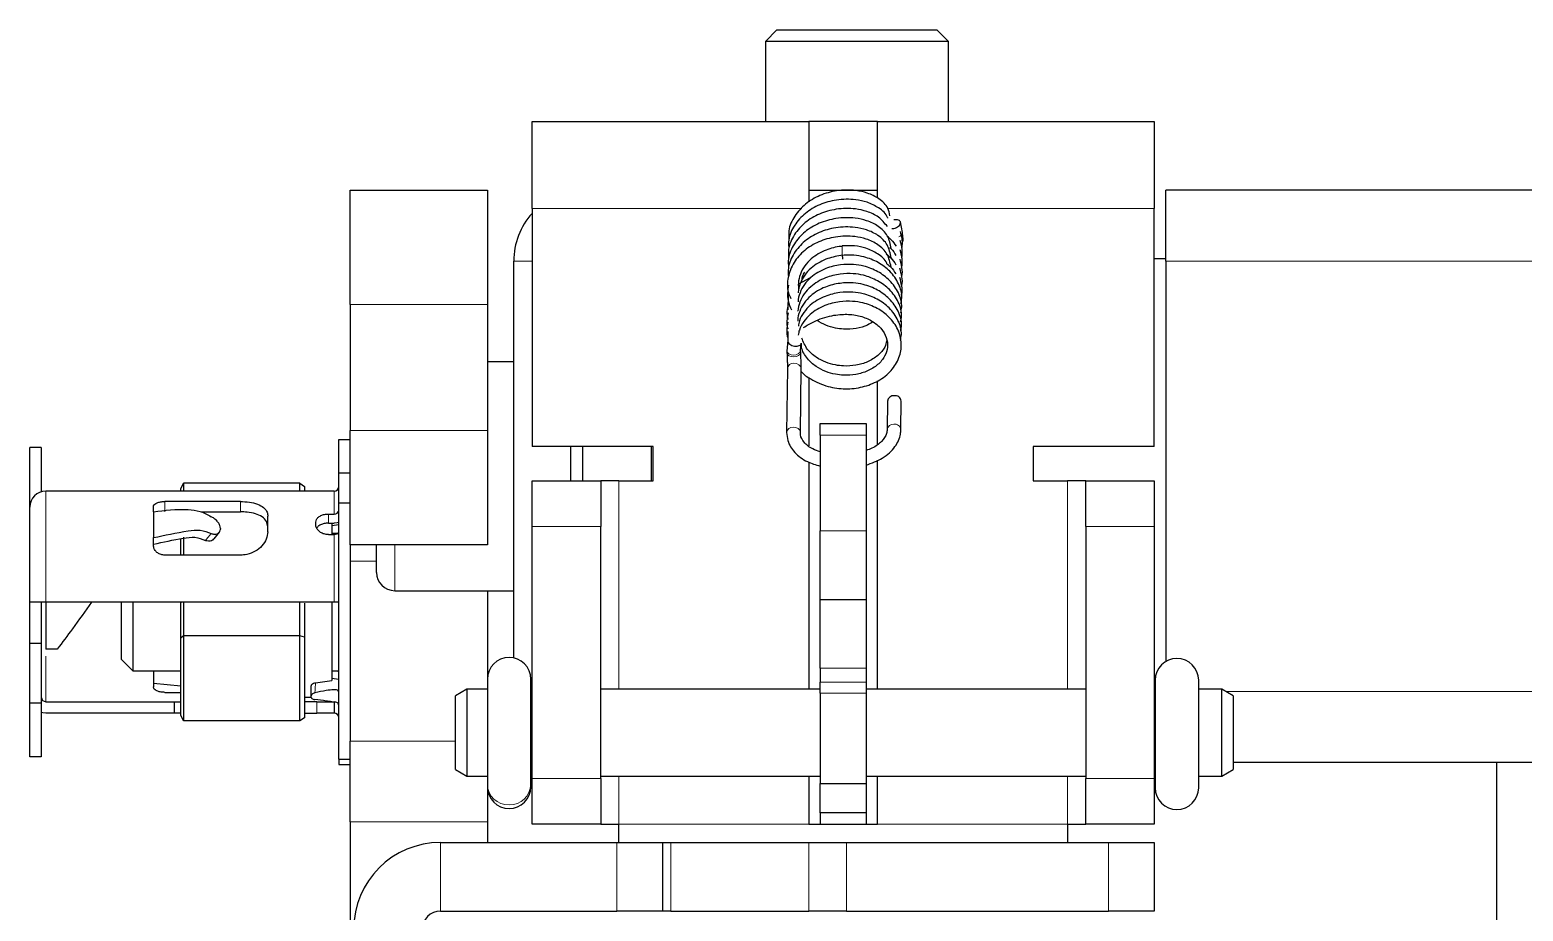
# Model space of a CAD drawing. Header units: millimetres. Extents: x -615 to 971, y 528 to 2003.
# Drawn here: x -531.2 to -465.9, y 574.2 to 612.7 of the extents above; entities that cross this region are included whole.
import ezdxf

# ---------------------------------------------------------------- set-up
doc = ezdxf.new("R2010")
doc.units = ezdxf.units.MM

msp = doc.modelspace()

# ---------------------------------------------------------------- linework, layer by layer
at = {"color": 7, "linetype": 'Continuous', "lineweight": 25}
for p, q in [((-498.558, 612.726), (-499.058, 612.226)), ((-498.558, 612.726), (-494.754, 612.726)), ((-494.754, 612.726), (-491.558, 612.726)), ((-491.058, 612.226), (-491.558, 612.726)), ((-499.058, 612.226), (-499.058, 608.726)), ((-494.711, 612.226), (-499.058, 612.226)), ((-491.058, 612.226), (-494.711, 612.226)), ((-491.058, 608.726), (-491.058, 612.226)), ((-509.258, 608.726), (-497.158, 608.726)), ((-509.258, 604.926), (-509.258, 608.726)), ((-497.158, 608.726), (-497.158, 605.207)), ((-494.158, 608.726), (-497.158, 608.726)), ((-494.158, 608.726), (-482.058, 608.726)), ((-494.158, 605.384), (-494.158, 608.726)), ((-482.058, 608.726), (-482.058, 604.926)), ((-517.208, 605.726), (-511.208, 605.726)), ((-517.208, 600.726), (-517.208, 605.726)), ((-511.208, 605.726), (-511.208, 600.726)), ((-497.158, 605.726), (-494.158, 605.726)), ((-481.558, 602.626), (-481.558, 605.726)), ((-52.558, 605.726), (-481.558, 605.726)), ((-509.258, 604.926), (-509.258, 594.526)), ((-482.058, 594.526), (-482.058, 604.926)), ((-493.064, 603.868), (-493.16, 604.337)), ((-493.059, 603.79), (-493.064, 603.868)), ((-510.058, 585.289), (-510.058, 602.626)), ((-481.558, 602.726), (-482.058, 602.726)), ((-481.558, 602.626), (-481.558, 585.128)), ((-497.601, 601.625), (-497.082, 601.906)), ((-498.057, 601.167), (-498.071, 600.49)), ((-517.208, 600.726), (-517.208, 595.226)), ((-511.208, 600.726), (-511.208, 595.226)), ((-498.076, 599.555), (-498.082, 599.153)), ((-498.078, 599.165), (-498.119, 598.689)), ((-498.119, 598.689), (-498.115, 598.611)), ((-497.52, 598.723), (-497.493, 599.03)), ((-497.516, 598.644), (-497.52, 598.723)), ((-510.058, 598.226), (-511.208, 598.226)), ((-498.097, 597.929), (-498.129, 595.139)), ((-497.529, 595.132), (-497.497, 597.922)), ((-497.158, 597.539), (-497.158, 594.551)), ((-494.158, 594.624), (-494.158, 597.387)), ((-493.719, 596.511), (-493.733, 595.271)), ((-493.134, 595.264), (-493.119, 596.504)), ((-496.658, 595.526), (-494.658, 595.526)), ((-496.658, 595.026), (-496.658, 595.526)), ((-494.658, 595.526), (-494.658, 595.026)), ((-493.733, 595.283), (-493.733, 595.271)), ((-517.708, 594.826), (-517.208, 594.826)), ((-517.708, 593.359), (-517.708, 594.826)), ((-517.208, 590.226), (-517.208, 595.226)), ((-511.208, 595.226), (-511.208, 590.226)), ((-496.658, 595.026), (-496.658, 590.842)), ((-494.658, 595.026), (-494.658, 590.842)), ((-530.708, 594.484), (-531.208, 594.484)), ((-531.208, 591.876), (-531.208, 594.484)), ((-530.708, 594.484), (-530.708, 592.547)), ((-503.958, 594.526), (-509.258, 594.526)), ((-507.558, 593.026), (-507.558, 594.526)), ((-507.058, 594.526), (-507.058, 593.026)), ((-504.058, 594.526), (-504.058, 593.026)), ((-503.958, 593.026), (-503.958, 594.526)), ((-482.058, 594.526), (-487.358, 594.526)), ((-487.358, 594.526), (-487.358, 593.026)), ((-517.708, 592.049), (-517.708, 593.359)), ((-517.208, 593.359), (-517.708, 593.359)), ((-497.158, 593.841), (-497.158, 583.926)), ((-494.158, 583.926), (-494.158, 593.925)), ((-524.608, 592.672), (-524.493, 592.919)), ((-524.608, 592.576), (-524.608, 592.672)), ((-524.493, 592.919), (-524.493, 592.576)), ((-519.408, 592.919), (-524.493, 592.919)), ((-519.408, 592.576), (-519.408, 592.919)), ((-519.408, 592.919), (-519.208, 592.777)), ((-519.208, 592.777), (-519.208, 592.576)), ((-509.258, 593.026), (-506.258, 593.026)), ((-509.258, 591.026), (-509.258, 593.026)), ((-506.258, 593.026), (-506.258, 591.026)), ((-505.458, 593.026), (-506.258, 593.026)), ((-505.458, 593.026), (-503.958, 593.026)), ((-487.358, 593.026), (-485.858, 593.026)), ((-485.058, 593.026), (-485.858, 593.026)), ((-485.058, 593.026), (-482.058, 593.026)), ((-485.058, 591.026), (-485.058, 593.026)), ((-482.058, 593.026), (-482.058, 591.026)), ((-524.908, 592.576), (-530.508, 592.576)), ((-522.008, 592.122), (-525.308, 592.122)), ((-517.908, 592.576), (-524.908, 592.576)), ((-517.208, 592.049), (-517.708, 592.049)), ((-517.708, 580.868), (-517.708, 592.049)), ((-531.208, 587.726), (-531.208, 591.876)), ((-525.808, 591.675), (-525.808, 591.887)), ((-525.808, 591.675), (-525.808, 590.543)), ((-523.728, 591.669), (-522.008, 591.669)), ((-520.808, 590.8), (-520.808, 591.478)), ((-518.158, 591.574), (-517.908, 591.574)), ((-523.157, 590.488), (-522.925, 590.782)), ((-522.881, 590.948), (-522.881, 590.919)), ((-518.708, 591.096), (-518.708, 591.215)), ((-518.158, 591.178), (-517.908, 591.178)), ((-518.008, 591.178), (-518.008, 590.679)), ((-517.708, 591.103), (-518.008, 591.06)), ((-517.75, 590.726), (-518.008, 590.726)), ((-509.258, 580.026), (-509.258, 591.026)), ((-506.258, 580.026), (-506.258, 591.026)), ((-496.658, 587.842), (-496.658, 590.842)), ((-494.658, 590.842), (-494.658, 587.842)), ((-485.058, 591.026), (-485.058, 580.026)), ((-482.058, 591.026), (-482.058, 580.026)), ((-525.808, 590.218), (-525.808, 590.543)), ((-524.608, 589.776), (-524.608, 590.505)), ((-524.493, 590.566), (-524.493, 589.776)), ((-523.198, 590.444), (-523.161, 590.49)), ((-518.158, 590.679), (-517.908, 590.679)), ((-511.208, 590.226), (-517.208, 590.226)), ((-517.208, 590.226), (-517.208, 589.514)), ((-516.058, 589.026), (-516.058, 590.226)), ((-522.008, 589.776), (-525.308, 589.776)), ((-517.208, 589.514), (-517.208, 581.656)), ((-515.258, 588.226), (-510.058, 588.226)), ((-511.208, 588.226), (-511.208, 584.422)), ((-530.508, 587.726), (-531.208, 587.726)), ((-531.208, 585.92), (-531.208, 587.726)), ((-530.708, 587.726), (-530.708, 585.92)), ((-528.508, 587.726), (-530.508, 587.726)), ((-517.908, 587.726), (-528.508, 587.726)), ((-527.208, 585.226), (-527.208, 587.726)), ((-526.708, 587.726), (-526.708, 584.726)), ((-524.58, 587.726), (-524.608, 587.698)), ((-524.608, 586.158), (-524.608, 587.698)), ((-524.493, 587.726), (-524.493, 586.258)), ((-519.408, 586.258), (-519.408, 587.726)), ((-519.208, 587.68), (-519.208, 586.2)), ((-518.008, 587.726), (-518.008, 584.304)), ((-517.708, 587.726), (-517.908, 587.726)), ((-496.658, 587.842), (-494.658, 587.842)), ((-496.658, 584.842), (-496.658, 587.842)), ((-494.658, 587.842), (-494.658, 584.842)), ((-524.493, 586.258), (-524.608, 586.158)), ((-524.608, 582.781), (-524.608, 586.158)), ((-524.493, 586.258), (-524.493, 582.534)), ((-519.408, 586.258), (-524.493, 586.258)), ((-519.408, 582.534), (-519.408, 586.258)), ((-519.208, 586.2), (-519.408, 586.258)), ((-519.208, 586.2), (-519.208, 582.676)), ((-530.708, 585.92), (-531.208, 585.92)), ((-531.208, 583.311), (-531.208, 585.92)), ((-530.708, 585.92), (-530.708, 583.311)), ((-530.008, 585.677), (-530.508, 585.677)), ((-527.208, 585.226), (-526.708, 584.726)), ((-496.658, 584.842), (-496.658, 584.225)), ((-494.658, 584.842), (-494.658, 584.225)), ((-526.708, 584.726), (-524.608, 584.726)), ((-525.808, 584.726), (-525.808, 584.185)), ((-525.808, 584.185), (-525.808, 584.021)), ((-525.808, 584.185), (-524.608, 584.067)), ((-518.722, 584.203), (-518.008, 584.304)), ((-518.008, 584.726), (-517.708, 584.726)), ((-517.708, 584.35), (-518.008, 584.393)), ((-511.21, 584.361), (-511.21, 579.77)), ((-509.31, 579.77), (-509.31, 584.361)), ((-496.658, 583.742), (-496.658, 584.225)), ((-494.658, 584.225), (-494.658, 583.742)), ((-482.02, 584.313), (-482.02, 579.613)), ((-480.12, 579.613), (-480.12, 584.313)), ((-525.308, 583.784), (-524.608, 583.784)), ((-519.208, 583.576), (-518.908, 583.576)), ((-518.908, 583.564), (-518.908, 583.639)), ((-512.108, 583.926), (-512.608, 583.638)), ((-512.608, 580.415), (-512.608, 583.638)), ((-511.21, 583.926), (-512.108, 583.926)), ((-512.108, 583.926), (-512.108, 580.126)), ((-509.258, 583.926), (-509.31, 583.926)), ((-496.658, 583.926), (-506.258, 583.926)), ((-496.658, 583.742), (-496.658, 579.8)), ((-485.058, 583.926), (-494.658, 583.926)), ((-494.658, 583.742), (-494.658, 579.8)), ((-482.02, 583.926), (-482.058, 583.926)), ((-479.108, 583.926), (-480.12, 583.926)), ((-478.608, 583.638), (-479.108, 583.926)), ((-479.108, 582.026), (-479.108, 583.926)), ((-478.608, 583.638), (-478.608, 582.026)), ((-531.208, 580.969), (-531.208, 583.311)), ((-530.708, 583.311), (-531.208, 583.311)), ((-530.708, 583.311), (-530.708, 580.969)), ((-530.508, 583.376), (-524.908, 583.376)), ((-524.908, 582.876), (-530.508, 582.876)), ((-524.908, 583.376), (-524.908, 582.876)), ((-524.908, 583.376), (-524.608, 583.376)), ((-524.608, 582.876), (-524.908, 582.876)), ((-518.658, 583.376), (-519.208, 583.376)), ((-519.208, 582.876), (-518.658, 582.876)), ((-518.658, 583.376), (-517.908, 583.376)), ((-517.908, 582.876), (-518.658, 582.876)), ((-517.908, 583.376), (-517.908, 582.876)), ((-524.493, 582.534), (-524.608, 582.781)), ((-519.408, 582.534), (-524.493, 582.534)), ((-519.208, 582.676), (-519.408, 582.534)), ((-517.208, 578.12), (-517.208, 581.656)), ((-479.108, 580.126), (-479.108, 582.026)), ((-478.608, 582.026), (-478.608, 580.415)), ((-530.708, 580.969), (-531.208, 580.969)), ((-517.708, 580.868), (-517.208, 580.868)), ((-517.708, 580.868), (-517.708, 580.626)), ((-517.708, 580.626), (-517.208, 580.626)), ((-512.608, 580.415), (-512.108, 580.126)), ((-479.108, 580.126), (-478.608, 580.415)), ((-55.408, 580.726), (-478.608, 580.726)), ((-467.108, 580.726), (-467.108, 567.326)), ((-512.108, 580.126), (-511.21, 580.126)), ((-511.21, 579.77), (-511.21, 579.661)), ((-509.31, 580.126), (-509.258, 580.126)), ((-509.31, 579.661), (-509.31, 579.77)), ((-509.258, 578.026), (-509.258, 580.026)), ((-506.258, 580.126), (-496.658, 580.126)), ((-506.258, 580.026), (-506.258, 578.026)), ((-497.158, 580.126), (-497.158, 578.026)), ((-496.658, 579.8), (-494.658, 579.8)), ((-496.658, 578.526), (-496.658, 579.8)), ((-494.658, 580.126), (-485.058, 580.126)), ((-494.658, 579.8), (-494.658, 578.526)), ((-494.158, 578.026), (-494.158, 580.126)), ((-485.058, 578.026), (-485.058, 580.026)), ((-482.058, 580.126), (-482.02, 580.126)), ((-482.058, 580.026), (-482.058, 578.026)), ((-480.12, 580.126), (-479.108, 580.126)), ((-511.208, 579.6), (-511.208, 578.12)), ((-494.658, 578.526), (-496.658, 578.526)), ((-496.658, 578.526), (-496.658, 578.026)), ((-494.658, 578.526), (-494.658, 578.026)), ((-517.208, 578.12), (-517.208, 573.503)), ((-511.208, 578.12), (-511.208, 577.226)), ((-506.258, 578.026), (-509.258, 578.026)), ((-506.258, 578.026), (-505.458, 578.026)), ((-505.458, 577.226), (-505.458, 578.026)), ((-497.158, 578.026), (-496.658, 578.026)), ((-496.658, 578.026), (-494.658, 578.026)), ((-494.658, 578.026), (-494.158, 578.026)), ((-485.858, 578.026), (-485.058, 578.026)), ((-485.858, 578.026), (-485.858, 577.226)), ((-482.058, 578.026), (-485.058, 578.026)), ((-513.258, 577.226), (-505.558, 577.226)), ((-505.558, 577.226), (-503.558, 577.226)), ((-503.558, 577.226), (-503.558, 574.226)), ((-503.558, 577.226), (-503.197, 577.226)), ((-503.197, 577.226), (-497.155, 577.226)), ((-497.155, 577.226), (-495.517, 577.226)), ((-495.517, 577.226), (-484.058, 577.226)), ((-484.058, 577.226), (-482.058, 577.226)), ((-482.058, 577.226), (-482.058, 574.226)), ((-513.258, 574.226), (-505.558, 574.226)), ((-503.558, 574.226), (-505.558, 574.226)), ((-503.197, 574.226), (-503.558, 574.226)), ((-503.197, 574.226), (-497.155, 574.226)), ((-495.517, 574.226), (-497.155, 574.226)), ((-495.517, 574.226), (-484.058, 574.226)), ((-482.058, 574.226), (-484.058, 574.226))]:
    msp.add_line(p, q, dxfattribs=at)
at = {"color": 8, "linetype": 'Continuous', "lineweight": 18}
for p, q in [((-497.472, 604.926), (-509.258, 604.926)), ((-482.058, 604.926), (-493.709, 604.926)), ((-509.258, 602.626), (-510.058, 602.626)), ((-52.558, 602.626), (-481.558, 602.626)), ((-511.208, 600.726), (-517.208, 600.726)), ((-517.208, 595.226), (-511.208, 595.226)), ((-494.658, 595.026), (-496.658, 595.026)), ((-505.458, 583.926), (-505.458, 593.026)), ((-485.858, 593.026), (-485.858, 583.926)), ((-530.508, 592.576), (-530.508, 587.726)), ((-525.308, 592.122), (-525.308, 591.669)), ((-522.008, 591.669), (-522.008, 592.122)), ((-517.908, 591.574), (-517.908, 592.576)), ((-518.158, 591.574), (-518.158, 591.178)), ((-506.258, 591.026), (-509.258, 591.026)), ((-496.658, 590.842), (-494.658, 590.842)), ((-482.058, 591.026), (-485.058, 591.026)), ((-517.908, 587.726), (-517.908, 590.679)), ((-515.258, 590.226), (-515.258, 588.226)), ((-516.058, 589.514), (-517.208, 589.514)), ((-530.508, 585.367), (-530.508, 583.376)), ((-494.658, 584.842), (-496.658, 584.842)), ((-496.658, 584.225), (-494.658, 584.225)), ((-494.658, 583.742), (-496.658, 583.742)), ((-55.082, 583.826), (-478.935, 583.826)), ((-518.658, 582.876), (-518.658, 583.376)), ((-517.208, 581.656), (-512.608, 581.656)), ((-509.258, 580.026), (-506.258, 580.026)), ((-505.458, 578.026), (-505.458, 580.126)), ((-485.858, 580.126), (-485.858, 578.026)), ((-485.058, 580.026), (-482.058, 580.026)), ((-511.208, 578.12), (-517.208, 578.12)), ((-497.158, 578.026), (-505.458, 578.026)), ((-485.858, 578.026), (-494.158, 578.026)), ((-513.258, 574.226), (-513.258, 577.226)), ((-505.558, 574.226), (-505.558, 577.226)), ((-503.197, 577.226), (-503.197, 574.226)), ((-497.155, 574.226), (-497.155, 577.226)), ((-495.517, 577.226), (-495.517, 574.226)), ((-484.058, 574.226), (-484.058, 577.226))]:
    msp.add_line(p, q, dxfattribs=at)
at = {"color": 8, "linetype": 'Continuous', "lineweight": 18, "flags": 128}
for points in [[(-498.119, 598.689), (-498.097, 598.626), (-498.033, 598.568), (-497.936, 598.531), (-497.822, 598.52)], [(-498.115, 598.611), (-498.093, 598.548), (-498.029, 598.49), (-497.932, 598.452), (-497.817, 598.441)], [(-497.822, 598.52), (-497.707, 598.537), (-497.609, 598.581), (-497.543, 598.643), (-497.52, 598.715), (-497.52, 598.722)], [(-497.817, 598.441), (-497.702, 598.459), (-497.605, 598.502), (-497.539, 598.565), (-497.515, 598.636), (-497.516, 598.644)], [(-497.81, 598.161), (-497.694, 598.146), (-497.594, 598.098), (-497.525, 598.024), (-497.497, 597.934), (-497.497, 597.922)], [(-497.842, 595.371), (-497.727, 595.357), (-497.627, 595.309), (-497.557, 595.234), (-497.529, 595.145), (-497.529, 595.135)]]:
    msp.add_lwpolyline(points, dxfattribs=at)
at = {"color": 7, "linetype": 'Continuous', "lineweight": 25, "flags": 128}
for points in [[(-517.708, 591.201), (-517.772, 591.188), (-517.908, 591.178)], [(-517.708, 590.801), (-517.712, 590.777), (-517.724, 590.754), (-517.742, 590.733), (-517.767, 590.715), (-517.797, 590.699), (-517.832, 590.688), (-517.869, 590.681), (-517.908, 590.679)], [(-530.508, 582.876), (-530.645, 582.89), (-530.708, 582.906)]]:
    msp.add_lwpolyline(points, dxfattribs=at)
at = {"color": 7, "linetype": 'Continuous', "lineweight": 25}
for centre, radius, start, end in [((-506.958, 602.626), 3.1, 137.89655, 180), ((-494.651, 602.886), 1.046, 179.97298, 189.73536), ((-493.453, 596.475), 0.269, 85.56913, 172.30264), ((-493.391, 596.472), 0.273, 6.61508, 98.74019), ((-517.908, 592.776), 0.2, 270, 0), ((-530.508, 591.876), 0.7, 90, 180), ((-517.89, 591.756), 0.183, 264.18756, 352.66613), ((-515.258, 589.026), 0.8, 180, 270), ((-510.26, 584.361), 0.95, 0, 180), ((-481.07, 584.313), 0.95, 0, 180), ((-517.808, 584.645), 0.0996, 3.92792, 54.46683), ((-530.508, 583.576), 0.2, 180, 270), ((-517.908, 582.676), 0.2, 0, 90), ((-510.26, 579.661), 0.95, 180, 0), ((-481.07, 579.613), 0.95, 180, 0), ((-513.258, 573.426), 3.8, 90, 180), ((-513.258, 573.426), 0.8, 90, 180)]:
    msp.add_arc(centre, radius, start, end, dxfattribs=at)
at = {"color": 8, "linetype": 'Continuous', "lineweight": 18}
for centre, radius, start, end in [((-493.258, 603.882), 0.194, 281.16678, 355.78028), ((-493.207, 603.787), 0.147, 305.37952, 0.99151), ((-489.908, 603.191), 5.797, 179.23853, 183.01816), ((-497.831, 597.893), 0.269, 85.56913, 172.30264), ((-497.863, 595.103), 0.269, 85.57069, 172.28471), ((-493.466, 595.232), 0.272, 85.84851, 169.10635), ((-493.405, 595.232), 0.273, 6.62516, 98.73922), ((-510.282, 579.792), 0.929, 181.38421, 271.32035), ((-510.239, 579.792), 0.929, 268.67965, 358.61579)]:
    msp.add_arc(centre, radius, start, end, dxfattribs=at)
at = {"color": 7, "linetype": 'Continuous', "lineweight": 25}
for points, knots in [([(-493.612, 604.608), (-493.637, 604.719), (-493.702, 605.012), (-494.064, 605.354), (-494.564, 605.604), (-495.195, 605.742), (-495.926, 605.732), (-496.689, 605.519), (-497.333, 605.138), (-497.807, 604.604), (-498.062, 604.048), (-498.04, 603.687), (-498.032, 603.555)], [0, 0, 0, 0, 0.063333, 0.16851, 0.262688, 0.342003, 0.46736, 0.58109, 0.694609, 0.810179, 0.930447, 1, 1, 1, 1]), ([(-493.709, 604.505), (-493.712, 604.513), (-493.767, 604.699), (-494.082, 604.949), (-494.571, 605.203), (-495.205, 605.339), (-495.935, 605.329), (-496.699, 605.114), (-497.341, 604.733), (-497.813, 604.197), (-498.061, 603.666), (-498.043, 603.332), (-498.037, 603.226)], [0, 0, 0, 0, 0.0049932, 0.1184, 0.2199179, 0.3054222, 0.4406214, 0.56324, 0.6855922, 0.8102433, 0.9399247, 1, 1, 1, 1]), ([(-493.557, 603.173), (-493.597, 603.366), (-493.675, 603.745), (-494.086, 604.153), (-494.592, 604.399), (-495.223, 604.535), (-495.955, 604.521), (-496.717, 604.305), (-497.358, 603.921), (-497.828, 603.384), (-498.079, 602.829), (-498.055, 602.471), (-498.046, 602.341)], [0, 0, 0, 0, 0.105289, 0.205903, 0.295917, 0.37175, 0.491758, 0.600525, 0.708989, 0.819647, 0.934706, 1, 1, 1, 1]), ([(-493.728, 604.133), (-493.845, 604.28), (-494.068, 604.56), (-494.585, 604.799), (-495.213, 604.938), (-495.946, 604.925), (-496.708, 604.71), (-497.349, 604.327), (-497.821, 603.79), (-498.073, 603.235), (-498.05, 602.876), (-498.042, 602.746)], [0, 0, 0, 0, 0.111414, 0.212113, 0.296936, 0.431116, 0.552769, 0.67412, 0.797839, 0.926514, 1, 1, 1, 1]), ([(-493.533, 604.044), (-493.504, 604.045), (-493.438, 604.048), (-493.331, 604.086), (-493.234, 604.147), (-493.169, 604.223), (-493.146, 604.301), (-493.168, 604.369), (-493.231, 604.417), (-493.327, 604.44), (-493.403, 604.429), (-493.44, 604.424)], [0, 0, 0, 0, 0.090399, 0.204099, 0.317799, 0.4315, 0.5452, 0.6589, 0.7726, 0.8863, 1, 1, 1, 1]), ([(-493.562, 602.77), (-493.603, 602.965), (-493.682, 603.344), (-494.095, 603.753), (-494.601, 603.997), (-495.233, 604.132), (-495.965, 604.118), (-496.726, 603.9), (-497.366, 603.515), (-497.835, 602.977), (-498.084, 602.422), (-498.06, 602.065), (-498.051, 601.936)], [0, 0, 0, 0, 0.105884, 0.20648, 0.296453, 0.37226, 0.492276, 0.601015, 0.709415, 0.82009, 0.935131, 1, 1, 1, 1]), ([(-493.084, 603.226), (-493.075, 603.33), (-493.055, 603.563), (-493.122, 603.793), (-493.16, 603.922)], [0, 0, 0, 0, 0.443375, 1, 1, 1, 1]), ([(-493.048, 603.648), (-493.048, 603.648), (-493.048, 603.648), (-493.051, 603.669), (-493.055, 603.713), (-493.058, 603.764), (-493.059, 603.79)], [0, 0, 0, 0, 0.09133, 0.306343, 0.65458, 1, 1, 1, 1]), ([(-493.567, 602.367), (-493.608, 602.563), (-493.688, 602.943), (-494.103, 603.352), (-494.61, 603.596), (-495.243, 603.73), (-495.975, 603.714), (-496.736, 603.495), (-497.372, 603.109), (-497.852, 602.57), (-498.093, 601.926), (-498.123, 601.369), (-497.989, 601.077), (-497.952, 600.995)], [0, 0, 0, 0, 0.097442, 0.189485, 0.271783, 0.341134, 0.450972, 0.550456, 0.6496, 0.750897, 0.856158, 0.95975, 1, 1, 1, 1]), ([(-495.705, 603.27), (-495.722, 603.269), (-495.959, 603.252), (-496.445, 603.122), (-496.991, 602.811), (-497.353, 602.418), (-497.551, 602.053), (-497.634, 601.664), (-497.615, 601.44), (-497.606, 601.326)], [0, 0, 0, 0, 0.015165, 0.21726, 0.450342, 0.58255, 0.720623, 0.859229, 1, 1, 1, 1]), ([(-493.746, 602.506), (-493.748, 602.513), (-493.806, 602.698), (-494.125, 602.947), (-494.617, 603.193), (-495.158, 603.316), (-495.52, 603.296), (-495.702, 603.286)], [0, 0, 0, 0, 0.01249, 0.301593, 0.560015, 0.777814, 1, 1, 1, 1]), ([(-493.709, 603.693), (-493.661, 603.653), (-493.507, 603.527), (-493.411, 603.376), (-493.346, 603.274)], [0, 0, 0, 0, 0.318089, 1, 1, 1, 1]), ([(-493.64, 603.226), (-493.618, 603.208), (-493.492, 603.102), (-493.415, 602.975), (-493.351, 602.871)], [0, 0, 0, 0, 0.174816, 1, 1, 1, 1]), ([(-493.094, 602.361), (-493.083, 602.487), (-493.061, 602.739), (-493.133, 602.99), (-493.169, 603.116)], [0, 0, 0, 0, 0.497485, 1, 1, 1, 1]), ([(-493.09, 602.764), (-493.079, 602.888), (-493.056, 603.141), (-493.128, 603.392), (-493.165, 603.519)], [0, 0, 0, 0, 0.492215, 1, 1, 1, 1]), ([(-493.077, 603.437), (-493.072, 603.446), (-493.058, 603.469), (-493.047, 603.506), (-493.04, 603.54), (-493.036, 603.571), (-493.034, 603.599), (-493.033, 603.63), (-493.033, 603.644)], [0, 0, 0, 0, 0.097418, 0.258661, 0.384306, 0.517978, 0.767153, 1, 1, 1, 1]), ([(-493.143, 600.369), (-493.125, 600.45), (-493.059, 600.739), (-493.214, 601.242), (-493.582, 601.781), (-494.123, 602.182), (-494.684, 602.405), (-495.238, 602.495), (-495.805, 602.478), (-496.464, 602.318), (-497.008, 602), (-497.371, 601.606), (-497.56, 601.243), (-497.633, 600.968), (-497.627, 600.846), (-497.627, 600.838)], [0, 0, 0, 0, 0.042773, 0.154687, 0.264374, 0.363222, 0.46079, 0.525858, 0.60643, 0.699498, 0.806987, 0.867935, 0.931565, 0.995417, 1, 1, 1, 1]), ([(-493.138, 600.771), (-493.12, 600.85), (-493.054, 601.139), (-493.207, 601.641), (-493.575, 602.181), (-494.114, 602.583), (-494.674, 602.807), (-495.228, 602.897), (-495.795, 602.881), (-496.455, 602.723), (-496.999, 602.405), (-497.362, 602.012), (-497.553, 601.649), (-497.626, 601.373), (-497.621, 601.249), (-497.621, 601.239)], [0, 0, 0, 0, 0.042308, 0.15415, 0.2638, 0.362621, 0.46011, 0.525142, 0.605685, 0.698744, 0.806146, 0.867056, 0.930656, 0.994491, 1, 1, 1, 1]), ([(-493.78, 602.942), (-493.711, 602.886), (-493.534, 602.744), (-493.423, 602.572), (-493.355, 602.468)], [0, 0, 0, 0, 0.391046, 1, 1, 1, 1]), ([(-493.746, 602.506), (-493.691, 602.462), (-493.528, 602.33), (-493.427, 602.171), (-493.36, 602.065)], [0, 0, 0, 0, 0.334031, 1, 1, 1, 1]), ([(-493.099, 601.958), (-493.099, 601.958), (-493.051, 602.079), (-493.081, 602.34), (-493.143, 602.589), (-493.174, 602.713)], [0, 0, 0, 0, 0.000172, 0.502667, 1, 1, 1, 1]), ([(-493.148, 599.968), (-493.129, 600.049), (-493.064, 600.339), (-493.22, 600.843), (-493.59, 601.381), (-494.132, 601.782), (-494.693, 602.004), (-495.248, 602.092), (-495.815, 602.074), (-496.474, 601.914), (-497.017, 601.595), (-497.379, 601.2), (-497.567, 600.837), (-497.639, 600.563), (-497.634, 600.443), (-497.633, 600.437)], [0, 0, 0, 0, 0.043237, 0.1552257, 0.2649495, 0.3638258, 0.4614723, 0.5265782, 0.6071782, 0.7002566, 0.8078339, 0.8688208, 0.9324793, 0.9963487, 1, 1, 1, 1]), ([(-497.46, 601.702), (-497.46, 601.788), (-497.46, 601.942), (-497.373, 602.079), (-497.335, 602.138)], [0, 0, 0, 0, 0.563743, 1, 1, 1, 1]), ([(-493.122, 601.121), (-493.117, 601.134), (-493.062, 601.268), (-493.09, 601.539), (-493.152, 601.786), (-493.183, 601.907)], [0, 0, 0, 0, 0.051584, 0.533192, 1, 1, 1, 1]), ([(-493.103, 601.557), (-493.103, 601.558), (-493.056, 601.679), (-493.086, 601.94), (-493.148, 602.187), (-493.179, 602.31)], [0, 0, 0, 0, 0.0025156, 0.5064234, 1, 1, 1, 1]), ([(-498.053, 601.57), (-498.083, 601.343), (-498.133, 600.972), (-497.977, 600.624), (-497.917, 600.489)], [0, 0, 0, 0, 0.612736, 1, 1, 1, 1]), ([(-493.152, 599.566), (-493.134, 599.648), (-493.069, 599.94), (-493.226, 600.444), (-493.598, 600.981), (-494.141, 601.381), (-494.702, 601.602), (-495.258, 601.69), (-495.825, 601.671), (-496.483, 601.509), (-497.026, 601.189), (-497.387, 600.794), (-497.576, 600.43), (-497.647, 600.144), (-497.639, 600.012), (-497.638, 599.994)], [0, 0, 0, 0, 0.043364, 0.154562, 0.263475, 0.361617, 0.458588, 0.523228, 0.603234, 0.695603, 0.802439, 0.862993, 0.926189, 0.989583, 1, 1, 1, 1]), ([(-493.157, 599.165), (-493.139, 599.247), (-493.074, 599.54), (-493.233, 600.044), (-493.606, 600.581), (-494.149, 600.98), (-494.712, 601.201), (-495.268, 601.287), (-495.835, 601.267), (-496.492, 601.105), (-497.037, 600.783), (-497.391, 600.39), (-497.573, 600.064), (-497.605, 599.859), (-497.618, 599.779)], [0, 0, 0, 0, 0.0452904, 0.1602802, 0.2728707, 0.3743237, 0.4746163, 0.5414546, 0.6241635, 0.7196306, 0.8301284, 0.8927465, 0.9580841, 1, 1, 1, 1]), ([(-498.062, 600.764), (-498.108, 600.532), (-498.155, 600.298), (-498.073, 600.077), (-498.072, 600.075)], [0, 0, 0, 0, 0.987376, 1, 1, 1, 1]), ([(-497.498, 597.807), (-497.493, 597.801), (-497.387, 597.667), (-497, 597.413), (-496.358, 597.121), (-495.559, 597.016), (-494.797, 597.101), (-494.097, 597.375), (-493.534, 597.818), (-493.181, 598.392), (-493.077, 599.023), (-493.23, 599.644), (-493.616, 600.182), (-494.158, 600.58), (-494.721, 600.799), (-495.277, 600.885), (-495.845, 600.864), (-496.502, 600.701), (-497.046, 600.378), (-497.399, 599.984), (-497.578, 599.664), (-497.609, 599.465), (-497.621, 599.39)], [0, 0, 0, 0, 0.002052, 0.044802, 0.111657, 0.171853, 0.231635, 0.292253, 0.355355, 0.417763, 0.478389, 0.541427, 0.60313, 0.658728, 0.713717, 0.750355, 0.795682, 0.847989, 0.908576, 0.942903, 0.978714, 1, 1, 1, 1]), ([(-498.071, 599.958), (-498.118, 599.724), (-498.165, 599.487), (-498.081, 599.265), (-498.08, 599.263)], [0, 0, 0, 0, 0.9913257, 1, 1, 1, 1]), ([(-498.067, 600.361), (-498.113, 600.128), (-498.16, 599.892), (-498.077, 599.671), (-498.076, 599.669)], [0, 0, 0, 0, 0.989365, 1, 1, 1, 1]), ([(-497.394, 599.726), (-497.247, 599.813), (-496.875, 600.033), (-496.337, 600.22), (-495.821, 600.293), (-495.397, 600.31), (-494.902, 600.24), (-494.383, 600.022), (-493.984, 599.697), (-493.746, 599.299), (-493.693, 598.874), (-493.821, 598.456), (-494.124, 598.087), (-494.568, 597.814), (-495.09, 597.656), (-495.579, 597.625), (-496.028, 597.677), (-496.442, 597.796), (-496.875, 598.018), (-497.253, 598.371), (-497.486, 598.742), (-497.48, 598.982), (-497.478, 599.045)], [0, 0, 0, 0, 0.0555962, 0.1400775, 0.1729523, 0.2008213, 0.2556961, 0.3101096, 0.3650133, 0.4217264, 0.4774311, 0.5314346, 0.5877763, 0.6432863, 0.6936777, 0.7437105, 0.7767202, 0.816999, 0.8630199, 0.916065, 0.9781649, 1, 1, 1, 1]), ([(-494.362, 599.971), (-494.436, 599.922), (-494.642, 599.785), (-495.089, 599.67), (-495.576, 599.639), (-496.024, 599.697), (-496.428, 599.81), (-496.67, 599.953), (-496.794, 600.026)], [0, 0, 0, 0, 0.11591, 0.322053, 0.527207, 0.662398, 0.82718, 1, 1, 1, 1]), ([(-493.758, 599.146), (-493.78, 599.052), (-493.835, 598.817), (-494.126, 598.489), (-494.565, 598.215), (-495.089, 598.058), (-495.579, 598.028), (-496.027, 598.081), (-496.442, 598.2), (-496.869, 598.423), (-497.269, 598.775), (-497.399, 599.093), (-497.469, 599.264)], [0, 0, 0, 0, 0.076825, 0.193273, 0.307965, 0.41208, 0.515503, 0.583722, 0.666946, 0.762009, 0.871666, 1, 1, 1, 1]), ([(-498.115, 598.611), (-498.112, 598.558), (-498.107, 598.455), (-498.101, 598.269), (-498.097, 598.097), (-498.096, 597.986), (-498.097, 597.94), (-498.097, 597.929)], [0, 0, 0, 0, 0.24166, 0.475271, 0.711669, 0.92868, 1, 1, 1, 1]), ([(-498.073, 599.163), (-498.076, 599.156), (-498.089, 599.126), (-498.065, 599.065), (-498.002, 598.994), (-497.904, 598.937), (-497.826, 598.92), (-497.788, 598.911)], [0, 0, 0, 0, 0.077645, 0.308234, 0.538823, 0.769411, 1, 1, 1, 1]), ([(-497.788, 598.911), (-497.749, 598.908), (-497.672, 598.903), (-497.574, 598.931), (-497.508, 598.979), (-497.499, 599.022), (-497.495, 599.041)], [0, 0, 0, 0, 0.262864, 0.525728, 0.788592, 1, 1, 1, 1]), ([(-497.497, 597.922), (-497.497, 597.969), (-497.496, 598.066), (-497.5, 598.263), (-497.507, 598.471), (-497.513, 598.586), (-497.516, 598.644)], [0, 0, 0, 0, 0.243086, 0.500781, 0.748307, 1, 1, 1, 1]), ([(-493.733, 595.271), (-493.739, 595.213), (-493.756, 595.047), (-493.95, 594.754), (-494.286, 594.477), (-494.571, 594.382), (-494.658, 594.353)], [0, 0, 0, 0, 0.186073, 0.531266, 0.856526, 1, 1, 1, 1]), ([(-498.129, 595.139), (-498.119, 595.019), (-498.093, 594.705), (-497.799, 594.244), (-497.302, 593.854), (-496.854, 593.727), (-496.658, 593.671)], [0, 0, 0, 0, 0.178356, 0.465165, 0.765567, 1, 1, 1, 1]), ([(-496.658, 594.297), (-496.774, 594.334), (-497.087, 594.433), (-497.399, 594.716), (-497.522, 594.961), (-497.528, 595.099), (-497.529, 595.132)], [0, 0, 0, 0, 0.20072, 0.544447, 0.889913, 1, 1, 1, 1]), ([(-494.658, 593.705), (-494.41, 593.798), (-493.891, 593.992), (-493.371, 594.481), (-493.154, 594.94), (-493.138, 595.199), (-493.134, 595.264)], [0, 0, 0, 0, 0.296749, 0.621112, 0.904633, 1, 1, 1, 1]), ([(-525.808, 591.887), (-525.803, 591.916), (-525.792, 591.972), (-525.706, 592.042), (-525.58, 592.093), (-525.439, 592.118), (-525.346, 592.121), (-525.308, 592.122)], [0, 0, 0, 0, 0.214373, 0.428779, 0.642592, 0.856666, 1, 1, 1, 1]), ([(-522.008, 592.122), (-521.873, 592.117), (-521.604, 592.105), (-521.245, 592.014), (-520.975, 591.865), (-520.83, 591.678), (-520.815, 591.537), (-520.808, 591.478)], [0, 0, 0, 0, 0.213238, 0.42649, 0.63916, 0.849598, 1, 1, 1, 1]), ([(-525.808, 591.675), (-525.31, 591.738), (-524.638, 591.823), (-523.744, 591.717), (-523.439, 591.545), (-523.284, 591.458)], [0, 0, 0, 0, 0.587693, 0.790818, 1, 1, 1, 1]), ([(-522.881, 590.948), (-522.886, 590.989), (-522.896, 591.073), (-522.971, 591.208), (-523.082, 591.332), (-523.194, 591.414), (-523.264, 591.448), (-523.284, 591.458)], [0, 0, 0, 0, 0.225883, 0.451767, 0.67765, 0.903524, 1, 1, 1, 1]), ([(-520.808, 591.009), (-520.821, 591.094), (-520.845, 591.265), (-521.043, 591.46), (-521.339, 591.592), (-521.678, 591.659), (-521.91, 591.666), (-522.008, 591.669)], [0, 0, 0, 0, 0.212376, 0.424979, 0.633479, 0.843609, 1, 1, 1, 1]), ([(-518.708, 591.215), (-518.702, 591.257), (-518.69, 591.342), (-518.596, 591.449), (-518.457, 591.528), (-518.302, 591.568), (-518.2, 591.573), (-518.158, 591.574)], [0, 0, 0, 0, 0.2143054, 0.4286504, 0.6422794, 0.8562229, 1, 1, 1, 1]), ([(-525.808, 590.543), (-525.31, 590.651), (-524.638, 590.797), (-523.744, 590.908), (-523.439, 590.786), (-523.284, 590.725)], [0, 0, 0, 0, 0.587693, 0.790818, 1, 1, 1, 1]), ([(-523.284, 590.725), (-523.236, 590.713), (-523.138, 590.689), (-523.014, 590.709), (-522.924, 590.769), (-522.885, 590.847), (-522.882, 590.903), (-522.881, 590.919)], [0, 0, 0, 0, 0.225867, 0.451734, 0.677598, 0.903479, 1, 1, 1, 1]), ([(-520.808, 590.8), (-520.821, 590.694), (-520.846, 590.481), (-521.046, 590.175), (-521.343, 589.935), (-521.682, 589.797), (-521.912, 589.782), (-522.008, 589.776)], [0, 0, 0, 0, 0.212833, 0.42585, 0.635542, 0.846587, 1, 1, 1, 1]), ([(-518.158, 590.679), (-518.22, 590.684), (-518.344, 590.693), (-518.509, 590.768), (-518.633, 590.876), (-518.699, 590.992), (-518.706, 591.066), (-518.708, 591.096)], [0, 0, 0, 0, 0.214393, 0.428789, 0.643061, 0.856854, 1, 1, 1, 1]), ([(-518.158, 591.178), (-518.22, 591.174), (-518.344, 591.167), (-518.507, 591.107), (-518.62, 591.034), (-518.652, 590.973), (-518.664, 590.951)], [0, 0, 0, 0, 0.28124, 0.562484, 0.843527, 1, 1, 1, 1]), ([(-525.808, 590.253), (-525.379, 590.35), (-524.788, 590.485), (-523.974, 590.599), (-523.682, 590.479), (-523.535, 590.418)], [0, 0, 0, 0, 0.56666, 0.780905, 1, 1, 1, 1]), ([(-525.308, 589.776), (-525.365, 589.781), (-525.477, 589.791), (-525.627, 589.869), (-525.74, 589.982), (-525.8, 590.106), (-525.806, 590.186), (-525.808, 590.218)], [0, 0, 0, 0, 0.214445, 0.428893, 0.643239, 0.857188, 1, 1, 1, 1]), ([(-523.198, 590.444), (-523.205, 590.439), (-523.24, 590.412), (-523.325, 590.386), (-523.439, 590.39), (-523.512, 590.411), (-523.535, 590.418)], [0, 0, 0, 0, 0.088696, 0.457739, 0.826694, 1, 1, 1, 1]), ([(-530.508, 587.726), (-530.508, 587.332), (-530.508, 586.627), (-530.508, 585.967), (-530.508, 585.677)], [0, 0, 0, 0, 0.559866, 1, 1, 1, 1]), ([(-528.508, 587.726), (-528.788, 587.332), (-529.288, 586.627), (-529.788, 585.967), (-530.008, 585.677)], [0, 0, 0, 0, 0.559911, 1, 1, 1, 1]), ([(-518.831, 584.172), (-518.818, 584.177), (-518.786, 584.192), (-518.746, 584.199), (-518.722, 584.203)], [0, 0, 0, 0, 0.40435, 1, 1, 1, 1]), ([(-525.308, 583.784), (-525.365, 583.786), (-525.477, 583.791), (-525.627, 583.828), (-525.74, 583.886), (-525.8, 583.954), (-525.806, 584.002), (-525.808, 584.021)], [0, 0, 0, 0, 0.214385, 0.428772, 0.643033, 0.856802, 1, 1, 1, 1]), ([(-518.908, 584.07), (-518.906, 584.084), (-518.9, 584.11), (-518.867, 584.146), (-518.84, 584.165), (-518.831, 584.172)], [0, 0, 0, 0, 0.4045915, 0.8091756, 1, 1, 1, 1]), ([(-518.908, 583.639), (-518.908, 583.666), (-518.908, 583.737), (-518.908, 583.851), (-518.908, 583.968), (-518.908, 584.04), (-518.908, 584.07)], [0, 0, 0, 0, 0.190015, 0.497902, 0.793065, 1, 1, 1, 1]), ([(-518.751, 583.758), (-518.774, 583.75), (-518.823, 583.736), (-518.877, 583.701), (-518.905, 583.668), (-518.907, 583.647), (-518.908, 583.639)], [0, 0, 0, 0, 0.266331, 0.548449, 0.829136, 1, 1, 1, 1]), ([(-518.908, 583.564), (-518.906, 583.552), (-518.901, 583.526), (-518.86, 583.494), (-518.806, 583.474), (-518.766, 583.468), (-518.751, 583.466)], [0, 0, 0, 0, 0.266311, 0.549123, 0.829777, 1, 1, 1, 1]), ([(-517.708, 583.748), (-517.709, 583.767), (-517.711, 583.803), (-517.728, 583.85), (-517.766, 583.896), (-517.843, 583.898), (-518.004, 583.895), (-518.316, 583.862), (-518.586, 583.797), (-518.751, 583.758)], [0, 0, 0, 0, 0.052051, 0.100621, 0.143629, 0.208426, 0.277664, 0.558659, 1, 1, 1, 1]), ([(-518.016, 583.376), (-518.094, 583.386), (-518.345, 583.418), (-518.586, 583.446), (-518.751, 583.466)], [0, 0, 0, 0, 0.313457, 1, 1, 1, 1]), ([(-517.708, 583.189), (-517.709, 583.208), (-517.711, 583.244), (-517.728, 583.294), (-517.765, 583.343), (-517.836, 583.354), (-517.884, 583.36), (-517.908, 583.363)], [0, 0, 0, 0, 0.195302, 0.377541, 0.538909, 0.761383, 1, 1, 1, 1])]:
    msp.add_open_spline(points, degree=3, knots=knots, dxfattribs=at)
at = {"color": 8, "linetype": 'Continuous', "lineweight": 18}
for points, knots in [([(-523.535, 590.418), (-523.514, 590.443), (-523.473, 590.494), (-523.405, 590.576), (-523.342, 590.654), (-523.3, 590.705), (-523.284, 590.725)], [0, 0, 0, 0, 0.246022, 0.497638, 0.810556, 1, 1, 1, 1]), ([(-518.722, 584.203), (-518.724, 584.169), (-518.728, 584.092), (-518.734, 583.972), (-518.742, 583.857), (-518.748, 583.786), (-518.751, 583.758), (-518.751, 583.758)], [0, 0, 0, 0, 0.23003, 0.514952, 0.811013, 0.999883, 1, 1, 1, 1])]:
    msp.add_open_spline(points, degree=3, knots=knots, dxfattribs=at)

doc.saveas('drawing.dxf')
